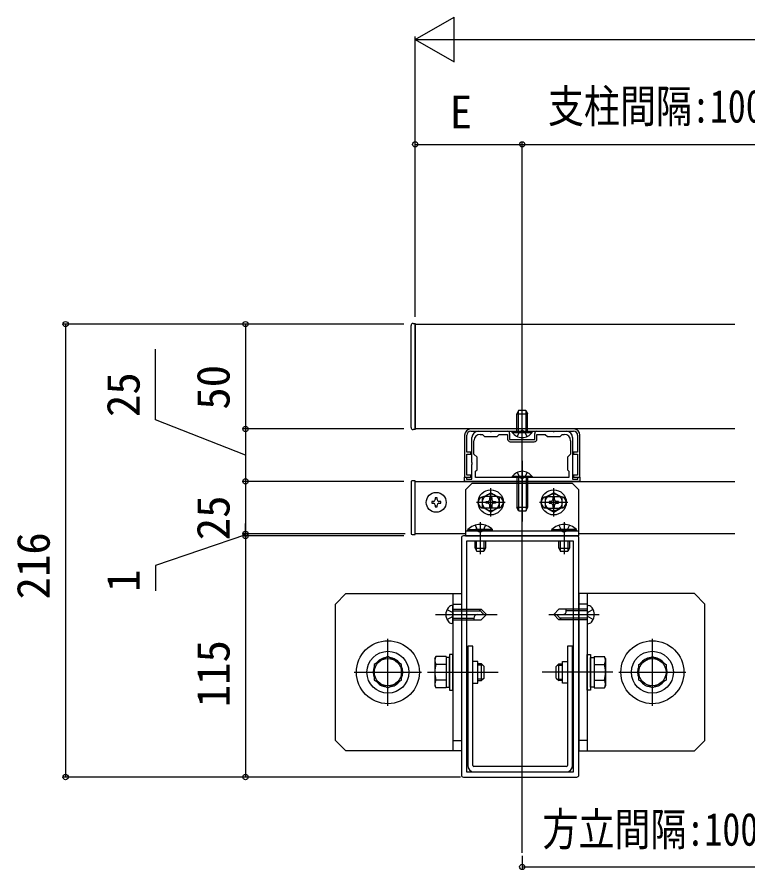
# Model space of a CAD drawing. Units: millimetres, scale not verified. Extents: x -875 to 875, y -1307 to 1299.
# Drawn here: x -149.3 to 94.4, y -819.2 to -534.5 of the extents above; entities that cross this region are included whole.
import ezdxf
from ezdxf.enums import TextEntityAlignment as Align

# ---------------------------------------------------------------- set-up
doc = ezdxf.new("R2010")
doc.units = ezdxf.units.MM
doc.header["$LTSCALE"] = 4
for name, color, linetype in [('0-2_YKK_11', 7, 'Continuous'), ('0-3_YKK_12', 2, 'Continuous'), ('0-4_YKK_13', 4, 'Continuous'), ('0-5_YKK_D', 6, 'Continuous')]:
    doc.layers.add(name, color=color, linetype=linetype)
doc.styles.add('ＭＳ ゴシック', font='')
doc.styles.get('ＭＳ ゴシック').set_extended_font_data('MS Gothic')

msp = doc.modelspace()

# ---------------------------------------------------------------- linework, layer by layer
at = {"layer": '0-2_YKK_11'}
for p, q in [((36.288, -672), (1.988, -672)), ((1.988, -672.77), (36.288, -672.77)), ((15.148, -676.27), (23.128, -676.27)), ((-1.162, -708.4), (-1.162, -787.5)), ((37.338, -707.7), (-0.462, -707.7)), ((38.038, -787.5), (38.038, -708.4)), ((-0.462, -788.2), (37.338, -788.2))]:
    msp.add_line(p, q, dxfattribs=at)
for points in [[(-0.112, -674.1), (-0.112, -688.1), (1.988, -688.1), (1.988, -687.4), (0.658, -687.4), (0.658, -680.399), (1.988, -680.399), (1.988, -679.699), (0.658, -679.699), (0.658, -674.1)], [(4.438, -672.77), (8.318, -672.77), (8.446, -672.854), (8.831, -672.854), (8.959, -672.77), (14.238, -672.77)], [(5.138, -673.82), (5.838, -673.82), (6.538, -674.52), (10.738, -674.52), (11.438, -673.82), (14.238, -673.82), (14.238, -675.36)], [(14.938, -673.47), (14.938, -675.57), (23.338, -675.57), (23.338, -673.47)], [(24.038, -672.77), (29.318, -672.77), (29.446, -672.854), (29.831, -672.854), (29.959, -672.77), (33.838, -672.77)], [(24.038, -675.36), (24.038, -673.82), (26.838, -673.82), (27.538, -674.52), (31.738, -674.52), (32.438, -673.82), (33.138, -673.82)], [(37.618, -674.1), (37.618, -679.699), (36.288, -679.699), (36.288, -680.399), (37.618, -680.399), (37.618, -687.4), (36.288, -687.4), (36.288, -688.1), (38.388, -688.1), (38.388, -674.1)], [(38.388, -689.5), (-0.112, -689.5), (-0.112, -688.1), (0.588, -688.1), (0.588, -688.8), (2.338, -688.8), (2.338, -683.871), (2.422, -683.742), (2.422, -683.358), (2.338, -683.229), (2.338, -674.87)], [(34.678, -688.24), (3.598, -688.24), (3.598, -686.14), (4.088, -685.65), (4.088, -681.45), (3.038, -680.4), (3.038, -675.92)], [(35.238, -675.92), (35.238, -680.4), (34.188, -681.45), (34.188, -685.65), (34.678, -686.14), (34.678, -688.24)], [(35.938, -674.87), (35.938, -683.229), (35.854, -683.358), (35.854, -683.742), (35.938, -683.871), (35.938, -688.8), (37.688, -688.8), (37.688, -688.1), (38.388, -688.1), (38.388, -689.5)]]:
    msp.add_lwpolyline(points, dxfattribs=at)
msp.add_lwpolyline([(36.288, -786.45), (36.288, -709.45), (0.588, -709.45), (0.588, -786.45)], close=True, dxfattribs=at)
for centre, radius, start, end in [((1.988, -674.1), 2.1, 90.00001, 179.99999), ((1.988, -674.1), 1.33, 90.00037, 180.00035), ((4.438, -674.87), 2.1, 90.00001, 179.99999), ((5.138, -675.92), 2.1, 90.00001, 179.99999), ((14.238, -673.47), 0.7, 0.00001, 89.99999), ((24.038, -673.47), 0.7, 90.00001, 179.99999), ((33.138, -675.92), 2.1, 0.00001, 89.99999), ((33.838, -674.87), 2.1, 0.00001, 89.99999), ((36.288, -674.1), 2.1, 0.00001, 89.99999), ((36.288, -674.1), 1.33, 0.00001, 89.99999), ((15.148, -675.36), 0.91, 180.00001, 269.99999), ((23.128, -675.36), 0.91, 270.00001, 359.99999), ((-0.462, -708.4), 0.7, 90.00001, 179.99999), ((37.338, -708.4), 0.7, 0.00001, 89.99999), ((-0.462, -787.5), 0.7, 180.00001, 269.99999), ((37.338, -787.5), 0.7, 270.00001, 359.99999)]:
    msp.add_arc(centre, radius, start, end, dxfattribs=at)
at = {"layer": '0-3_YKK_12'}
for p, q in [((19.138, -813.533), (19.138, -603.77)), ((-16.562, -637), (90.065, -637)), ((90.065, -672), (-16.562, -672)), ((-16.562, -689.5), (90.065, -689.5)), ((0.238, -707), (-16.562, -707)), ((90.065, -707), (38.038, -707))]:
    msp.add_line(p, q, dxfattribs=at)
at = {"layer": '0-4_YKK_13'}
for p, q in [((-17.962, -671.51), (-17.962, -637.49)), ((-17.262, -636.79), (-16.562, -636.79)), ((-16.562, -672), (-16.562, -637)), ((17.948, -665.77), (17.388, -666.96)), ((17.846, -672.77), (17.846, -665.987)), ((17.948, -665.77), (20.328, -665.77)), ((20.328, -665.77), (20.888, -666.96)), ((20.43, -672.77), (20.43, -665.987)), ((20.888, -672.77), (20.888, -666.96)), ((15.813, -673.126), (15.813, -672.77)), ((15.813, -672.77), (22.463, -672.77)), ((19.138, -682.64), (19.138, -702.94)), ((22.463, -688.24), (15.813, -688.24)), ((17.388, -688.24), (17.388, -698.25)), ((17.846, -688.24), (17.846, -699.223)), ((20.43, -688.24), (20.43, -699.223)), ((22.463, -687.884), (22.463, -688.24)), ((-17.962, -689.675), (-17.962, -706.825)), ((-16.562, -689.325), (-17.612, -689.325)), ((-16.562, -707.175), (-16.562, -689.325)), ((8.638, -701.256), (8.638, -691.744)), ((29.638, -701.256), (29.638, -691.744)), ((10.913, -694.575), (6.363, -694.575)), ((27.363, -694.575), (31.913, -694.575)), ((-10.465, -696.199), (-11.067, -696.199)), ((-8.659, -696.801), (-8.057, -696.801)), ((13.394, -696.5), (3.882, -696.5)), ((34.394, -696.5), (24.882, -696.5)), ((10.913, -698.425), (6.363, -698.425)), ((17.948, -699.44), (17.388, -698.25)), ((20.328, -699.44), (17.948, -699.44)), ((20.328, -699.44), (20.888, -698.25)), ((27.363, -698.425), (31.913, -698.425)), ((5.138, -703.083), (5.138, -713.79)), ((33.138, -703.083), (33.138, -713.79)), ((0.238, -705.95), (38.038, -705.95)), ((1.008, -705.594), (6.888, -705.594)), ((1.008, -705.95), (1.008, -705.594)), ((1.008, -705.95), (6.888, -705.95)), ((9.268, -705.594), (3.388, -705.594)), ((9.268, -705.95), (3.388, -705.95)), ((9.268, -705.95), (9.268, -705.594)), ((29.008, -705.594), (34.888, -705.594)), ((29.008, -705.95), (29.008, -705.594)), ((29.008, -705.95), (34.888, -705.95)), ((37.268, -705.594), (31.388, -705.594)), ((37.268, -705.95), (31.388, -705.95)), ((37.268, -705.95), (37.268, -705.594)), ((-17.612, -707.175), (-16.562, -707.175)), ((37.894, -707.7), (17.182, -707.7)), ((3.388, -711.76), (3.388, -709.45)), ((3.846, -712.733), (3.846, -709.45)), ((6.43, -712.733), (6.43, -709.45)), ((6.888, -709.45), (6.888, -711.76)), ((31.388, -711.76), (31.388, -709.45)), ((31.846, -712.733), (31.846, -709.45)), ((34.43, -712.733), (34.43, -709.45)), ((34.888, -709.45), (34.888, -711.76)), ((3.388, -711.76), (6.888, -711.76)), ((3.388, -711.76), (3.948, -712.95)), ((6.328, -712.95), (3.948, -712.95)), ((6.888, -711.76), (6.328, -712.95)), ((31.388, -711.76), (34.888, -711.76)), ((31.388, -711.76), (31.948, -712.95)), ((34.328, -712.95), (31.948, -712.95)), ((34.888, -711.76), (34.328, -712.95)), ((-39.662, -726.95), (-43.162, -730.45)), ((-3.962, -726.95), (-3.962, -779.45)), ((40.838, -726.95), (40.838, -779.45)), ((76.538, -726.95), (80.038, -730.45)), ((-43.162, -775.95), (-43.162, -730.45)), ((-3.962, -730.45), (-1.162, -730.45)), ((40.838, -730.45), (38.038, -730.45)), ((40.838, -730.8), (41.342, -730.935)), ((80.038, -775.95), (80.038, -730.45)), ((-9.842, -733.95), (10.738, -733.95)), ((-3.962, -732.725), (5.138, -732.725)), ((4.613, -732.2), (6.363, -733.95)), ((28.038, -733.95), (44.796, -733.95)), ((32.263, -735.7), (30.513, -733.95)), ((33.838, -732.725), (33.838, -732.2)), ((40.838, -732.725), (33.838, -732.725)), ((-3.962, -737.1), (-4.465, -736.965)), ((-3.962, -735.175), (3.038, -735.175)), ((3.038, -735.175), (3.038, -735.7)), ((40.838, -735.175), (31.738, -735.175)), ((-25.662, -764.4), (-25.662, -742)), ((62.538, -764.4), (62.538, -742)), ((2.688, -784.35), (2.688, -744.45)), ((35.938, -744.45), (34.188, -744.45)), ((34.188, -744.45), (34.188, -784.35)), ((35.938, -784.35), (35.938, -744.45)), ((-10.052, -748.65), (-9.645, -747.946)), ((-10.052, -748.65), (-10.052, -757.75)), ((-6.202, -747.946), (-9.645, -747.946)), ((-6.202, -747.946), (-6.202, -758.454)), ((43.078, -747.946), (46.522, -747.946)), ((43.078, -747.946), (43.078, -758.454)), ((46.928, -748.65), (46.522, -747.946)), ((46.928, -748.65), (46.928, -757.75)), ((-6.202, -750.573), (-9.645, -750.573)), ((-6.202, -750.4), (-6.202, -756)), ((5.558, -750.4), (4.298, -750.4)), ((6.012, -750.854), (4.298, -750.854)), ((5.558, -756), (5.558, -750.4)), ((6.398, -751.24), (5.558, -750.4)), ((6.398, -755.16), (6.398, -751.24)), ((30.478, -751.24), (31.318, -750.4)), ((30.478, -755.16), (30.478, -751.24)), ((30.865, -750.854), (32.578, -750.854)), ((31.318, -750.4), (32.578, -750.4)), ((31.318, -756), (31.318, -750.4)), ((43.078, -750.4), (43.078, -756)), ((43.078, -750.573), (46.522, -750.573)), ((-36.862, -753.2), (-14.462, -753.2)), ((-12.456, -753.2), (11.065, -753.2)), ((49.333, -753.2), (25.812, -753.2)), ((51.338, -753.2), (73.738, -753.2)), ((-6.202, -755.827), (-9.645, -755.827)), ((6.012, -755.546), (4.298, -755.546)), ((4.298, -756), (5.558, -756)), ((6.398, -755.16), (5.558, -756)), ((30.478, -755.16), (31.318, -756)), ((30.865, -755.546), (32.578, -755.546)), ((32.578, -756), (31.318, -756)), ((43.078, -755.827), (46.522, -755.827)), ((-10.052, -757.75), (-9.645, -758.454)), ((-6.202, -758.454), (-9.645, -758.454)), ((43.078, -758.454), (46.522, -758.454)), ((46.928, -757.75), (46.522, -758.454)), ((-39.662, -779.45), (-43.162, -775.95)), ((-3.962, -775.95), (-1.162, -775.95)), ((40.838, -775.95), (38.038, -775.95)), ((76.538, -779.45), (80.038, -775.95)), ((33.838, -784.7), (3.038, -784.7)), ((3.038, -786.45), (33.838, -786.45))]:
    msp.add_line(p, q, dxfattribs=at)
for points in [[(-16.562, -636.79), (-16.562, -672.21), (-17.262, -672.21)], [(17.388, -672.77), (17.388, -666.96), (20.888, -666.96)], [(15.813, -673.126), (22.463, -673.126), (22.463, -672.77)], [(17.493, -674.52), (18.337, -672.791), (19.138, -672.365)], [(20.783, -674.52), (19.94, -672.791), (19.138, -672.365)], [(22.463, -687.884), (15.813, -687.884), (15.813, -688.24)], [(20.888, -688.24), (20.888, -698.25), (17.388, -698.25)], [(17.493, -686.49), (18.337, -688.219), (19.138, -688.645)], [(20.783, -686.49), (19.94, -688.219), (19.138, -688.645)], [(-11.067, -696.199), (-11.067, -696.801), (-10.465, -696.801)], [(-9.261, -695.597), (-9.261, -694.995), (-9.863, -694.995), (-9.863, -695.597)], [(-9.863, -697.403), (-9.863, -698.005), (-9.261, -698.005), (-9.261, -697.403)], [(-8.057, -696.801), (-8.057, -696.199), (-8.659, -696.199)], [(7.714, -696.808), (7.063, -696.808), (7.063, -696.192), (7.714, -696.192)], [(8.33, -695.576), (8.33, -694.925), (8.946, -694.925), (8.946, -695.576)], [(8.946, -697.424), (8.946, -698.075), (8.33, -698.075), (8.33, -697.424)], [(9.562, -696.192), (10.213, -696.192), (10.213, -696.808), (9.562, -696.808)], [(28.714, -696.192), (28.063, -696.192), (28.063, -696.808), (28.714, -696.808)], [(29.946, -695.576), (29.946, -694.925), (29.33, -694.925), (29.33, -695.576)], [(29.33, -697.424), (29.33, -698.075), (29.946, -698.075), (29.946, -697.424)], [(30.562, -696.808), (31.213, -696.808), (31.213, -696.192), (30.562, -696.192)], [(3.388, -704.122), (4.337, -706.067), (5.138, -706.493)], [(6.888, -704.122), (5.94, -706.067), (5.138, -706.493)], [(31.388, -704.122), (32.337, -706.067), (33.138, -706.493)], [(34.888, -704.122), (33.94, -706.067), (33.138, -706.493)], [(-39.662, -726.95), (-3.962, -726.95), (-1.162, -726.95), (-1.162, -779.45), (-3.962, -779.45), (-39.662, -779.45)], [(76.538, -726.95), (40.838, -726.95), (38.038, -726.95), (38.038, -779.45), (40.838, -779.45), (76.538, -779.45)], [(-3.962, -737.1), (-3.962, -730.8), (-4.465, -730.935)], [(40.838, -730.8), (40.838, -737.1), (41.342, -736.965)], [(-5.965, -732.305), (-4.243, -733.145), (-3.815, -733.95)], [(-5.965, -735.595), (-4.243, -734.755), (-3.815, -733.95)], [(-3.962, -732.2), (5.488, -732.2), (7.238, -733.95)], [(-3.962, -735.7), (5.488, -735.7), (7.238, -733.95)], [(40.838, -732.2), (31.388, -732.2), (29.638, -733.95)], [(40.838, -735.7), (31.388, -735.7), (29.638, -733.95)], [(42.842, -732.305), (41.119, -733.145), (40.691, -733.95)], [(42.842, -735.595), (41.119, -734.755), (40.691, -733.95)], [(2.688, -744.45), (0.938, -744.45), (0.938, -784.35)], [(2.688, -756.805), (4.298, -756.805), (4.298, -749.595), (2.688, -749.595)], [(34.188, -756.805), (32.578, -756.805), (32.578, -749.595), (34.188, -749.595)]]:
    msp.add_lwpolyline(points, dxfattribs=at)
for points in [[(35.938, -690.2), (2.338, -690.2), (0.238, -692.3), (0.238, -707.7), (38.038, -707.7), (38.038, -692.3)], [(8.638, -693.267), (11.438, -694.883), (11.438, -698.117), (8.638, -699.733), (5.838, -698.117), (5.838, -694.883)], [(29.638, -693.267), (26.838, -694.883), (26.838, -698.117), (29.638, -699.733), (32.438, -698.117), (32.438, -694.883)], [(-25.662, -758.454), (-21.112, -755.827), (-21.112, -750.573), (-25.662, -747.946), (-30.212, -750.573), (-30.212, -755.827)], [(-5.082, -758.135), (-5.082, -748.265), (-6.202, -748.265), (-6.202, -758.135)], [(-3.962, -759.15), (-3.962, -747.25), (-5.082, -747.25), (-5.082, -759.15)], [(40.838, -759.15), (40.838, -747.25), (41.958, -747.25), (41.958, -759.15)], [(41.958, -758.135), (41.958, -748.265), (43.078, -748.265), (43.078, -758.135)], [(62.538, -758.454), (57.988, -755.827), (57.988, -750.573), (62.538, -747.946), (67.088, -750.573), (67.088, -755.827)]]:
    msp.add_lwpolyline(points, close=True, dxfattribs=at)
for centre, radius in [((-9.562, -696.5), 3.325), ((8.638, -696.5), 4.2), ((8.638, -696.5), 2.8), ((29.638, -696.5), 4.2), ((29.638, -696.5), 2.8), ((-25.662, -753.2), 10.5), ((62.538, -753.2), 10.5), ((-25.662, -753.2), 7), ((-25.662, -753.2), 4.55), ((62.538, -753.2), 7), ((62.538, -753.2), 4.55)]:
    msp.add_circle(centre, radius, dxfattribs=at)
for centre, radius, start, end in [((-17.262, -637.49), 0.7, 90, 180), ((-17.262, -671.51), 0.7, 180, 270), ((19.138, -670.828), 4.042, 214.65097, 325.34903), ((19.138, -690.182), 4.042, 34.65097, 145.34903), ((-17.612, -689.675), 0.35, 90, 180), ((6.363, -696.5), 1.925, 90, 180), ((10.913, -696.5), 1.925, 0, 90), ((27.363, -696.5), 1.925, 90, 180), ((31.913, -696.5), 1.925, 0, 90), ((-10.465, -695.597), 0.602, 270, 0), ((-10.465, -697.403), 0.602, 0, 90), ((-8.659, -695.597), 0.602, 180, 270), ((-8.659, -697.403), 0.602, 90, 180), ((6.363, -696.5), 1.925, 180, 270), ((7.714, -695.576), 0.616, 270, 0), ((7.714, -697.424), 0.616, 0, 90), ((9.562, -695.576), 0.616, 180, 270), ((9.562, -697.424), 0.616, 90, 180), ((10.913, -696.5), 1.925, 270, 0), ((27.363, -696.5), 1.925, 180, 270), ((28.714, -695.576), 0.616, 270, 0), ((28.714, -697.424), 0.616, 0, 90), ((30.562, -695.576), 0.616, 180, 270), ((30.562, -697.424), 0.616, 90, 180), ((31.913, -696.5), 1.925, 270, 0), ((5.138, -709.613), 5.763, 44.2189, 135.7811), ((33.138, -709.613), 5.763, 44.2189, 135.7811), ((-17.612, -706.825), 0.35, 180, 270), ((-3.921, -732.963), 2.1, 105, 144.03208), ((40.798, -732.963), 2.1, 35.96792, 75), ((-2.562, -733.95), 3.78, 144.03208, 215.96792), ((4.203, -735.117), 1.167, 90, 182.86598), ((32.673, -732.783), 1.167, 270, 2.86598), ((39.438, -733.95), 3.78, 324.03208, 35.96792), ((-3.921, -734.937), 2.1, 215.96792, 255), ((40.798, -734.937), 2.1, 285, 324.03208), ((-25.662, -753.2), 4.935, 97.21814, 142.78186), ((-25.662, -753.2), 4.935, 37.21814, 82.78186), ((-7.726, -749.26), 2.326, 145.61575, 214.38425), ((44.602, -749.26), 2.326, 325.61575, 34.38425), ((62.538, -753.2), 4.935, 97.21814, 142.78186), ((62.538, -753.2), 4.935, 37.21814, 82.78186), ((-25.662, -753.2), 4.935, 157.21814, 202.78186), ((-25.662, -753.2), 4.935, 337.21814, 22.78186), ((-1.358, -753.2), 8.694, 162.41205, 197.58795), ((38.235, -753.2), 8.694, 342.41205, 17.58795), ((62.538, -753.2), 4.935, 157.21814, 202.78186), ((62.538, -753.2), 4.935, 337.21814, 22.78186), ((-25.662, -753.2), 4.935, 217.21814, 262.78186), ((-25.662, -753.2), 4.935, 277.21814, 322.78186), ((-7.726, -757.14), 2.326, 145.61575, 214.38425), ((44.602, -757.14), 2.326, 325.61575, 34.38425), ((62.538, -753.2), 4.935, 217.21814, 262.78186), ((62.538, -753.2), 4.935, 277.21814, 322.78186), ((3.038, -784.35), 2.1, 180, 270), ((3.038, -784.35), 0.35, 180, 270), ((33.838, -784.35), 2.1, 270, 0), ((33.838, -784.35), 0.35, 270, 0)]:
    msp.add_arc(centre, radius, start, end, dxfattribs=at)
at = {"layer": '0-5_YKK_D'}
for p, q in [((-16.562, -542), (-3.571, -534.5)), ((-3.571, -549.5), (-3.571, -534.5)), ((-16.562, -634.6), (-16.562, -541)), ((-16.562, -542), (-3.571, -549.5)), ((-16.562, -542), (9.419, -542)), ((-1.562, -542), (706.84, -542)), ((-16.562, -634.6), (-16.562, -576)), ((-16.562, -577), (19.138, -577)), ((19.138, -634.6), (19.138, -576)), ((19.138, -634.6), (19.138, -576)), ((19.138, -577), (179.004, -577)), ((-20.362, -637), (-134.162, -637)), ((-133.162, -637), (-133.162, -788.2)), ((-20.362, -637), (-74.162, -637)), ((-73.162, -637), (-73.162, -672)), ((-20.362, -672), (-74.162, -672)), ((-20.362, -672), (-74.162, -672)), ((-73.162, -672), (-73.162, -689.5)), ((-20.362, -689.5), (-74.162, -689.5)), ((-20.362, -689.5), (-74.162, -689.5)), ((-73.162, -689.5), (-73.162, -707)), ((-73.162, -707), (-73.162, -703.5)), ((-20.362, -707), (-74.162, -707)), ((-19.958, -707), (-74.162, -707)), ((-20.362, -707.7), (-74.162, -707.7)), ((-20.362, -707.7), (-74.162, -707.7)), ((-73.162, -707), (-73.162, -707.7)), ((-73.162, -707), (-73.162, -707.7)), ((-73.162, -707.7), (-73.162, -788.2)), ((-73.162, -707.7), (-73.162, -711.2)), ((-1.462, -788.2), (-134.162, -788.2)), ((-1.462, -788.2), (-74.162, -788.2)), ((19.138, -814.533), (19.138, -819.2)), ((19.138, -818.2), (179.004, -818.2))]:
    msp.add_line(p, q, dxfattribs=at)
for points in [[(-73.162, -680.75), (-103.162, -668.927), (-103.162, -645.325)], [(-73.162, -707.35), (-103.162, -717.561), (-103.162, -726.078)]]:
    msp.add_lwpolyline(points, dxfattribs=at)
for centre in [(-16.562, -577), (19.138, -577), (19.138, -577), (-133.162, -637), (-73.162, -637), (-73.162, -672), (-73.162, -672), (-73.162, -689.5), (-73.162, -689.5), (-73.162, -707), (-73.162, -707), (-73.162, -707.7), (-73.162, -707.7), (-133.162, -788.2), (-73.162, -788.2), (19.138, -818.2)]:
    msp.add_circle(centre, 0.875, dxfattribs=at)

# ---------------------------------------------------------------- texts
at = {"layer": '0-5_YKK_D', "style": 'ＭＳ ゴシック', "width": 0.8}
for s, p in [('支柱間隔:1000以下', (27.719, -573.04)), ('方立間隔:1000以下', (25.901, -814.41))]:
    msp.add_text(s, height=11, dxfattribs=at).set_placement(p, align=Align.BOTTOM_LEFT)
at = {"layer": '0-5_YKK_D', "style": 'ＭＳ ゴシック'}
msp.add_text('E', height=11, dxfattribs=at).set_placement((-5.061, -575), align=Align.BOTTOM_LEFT)
for s, p in [('50', (-75.162, -665.58)), ('25', (-105.162, -668.035)), ('25', (-75.162, -709.159)), ('216', (-135.162, -728.921)), ('1', (-105.162, -726.379)), ('115', (-75.162, -764.91))]:
    msp.add_text(s, height=11, rotation=90, dxfattribs=at).set_placement(p, align=Align.BOTTOM_LEFT)

doc.saveas('drawing.dxf')
